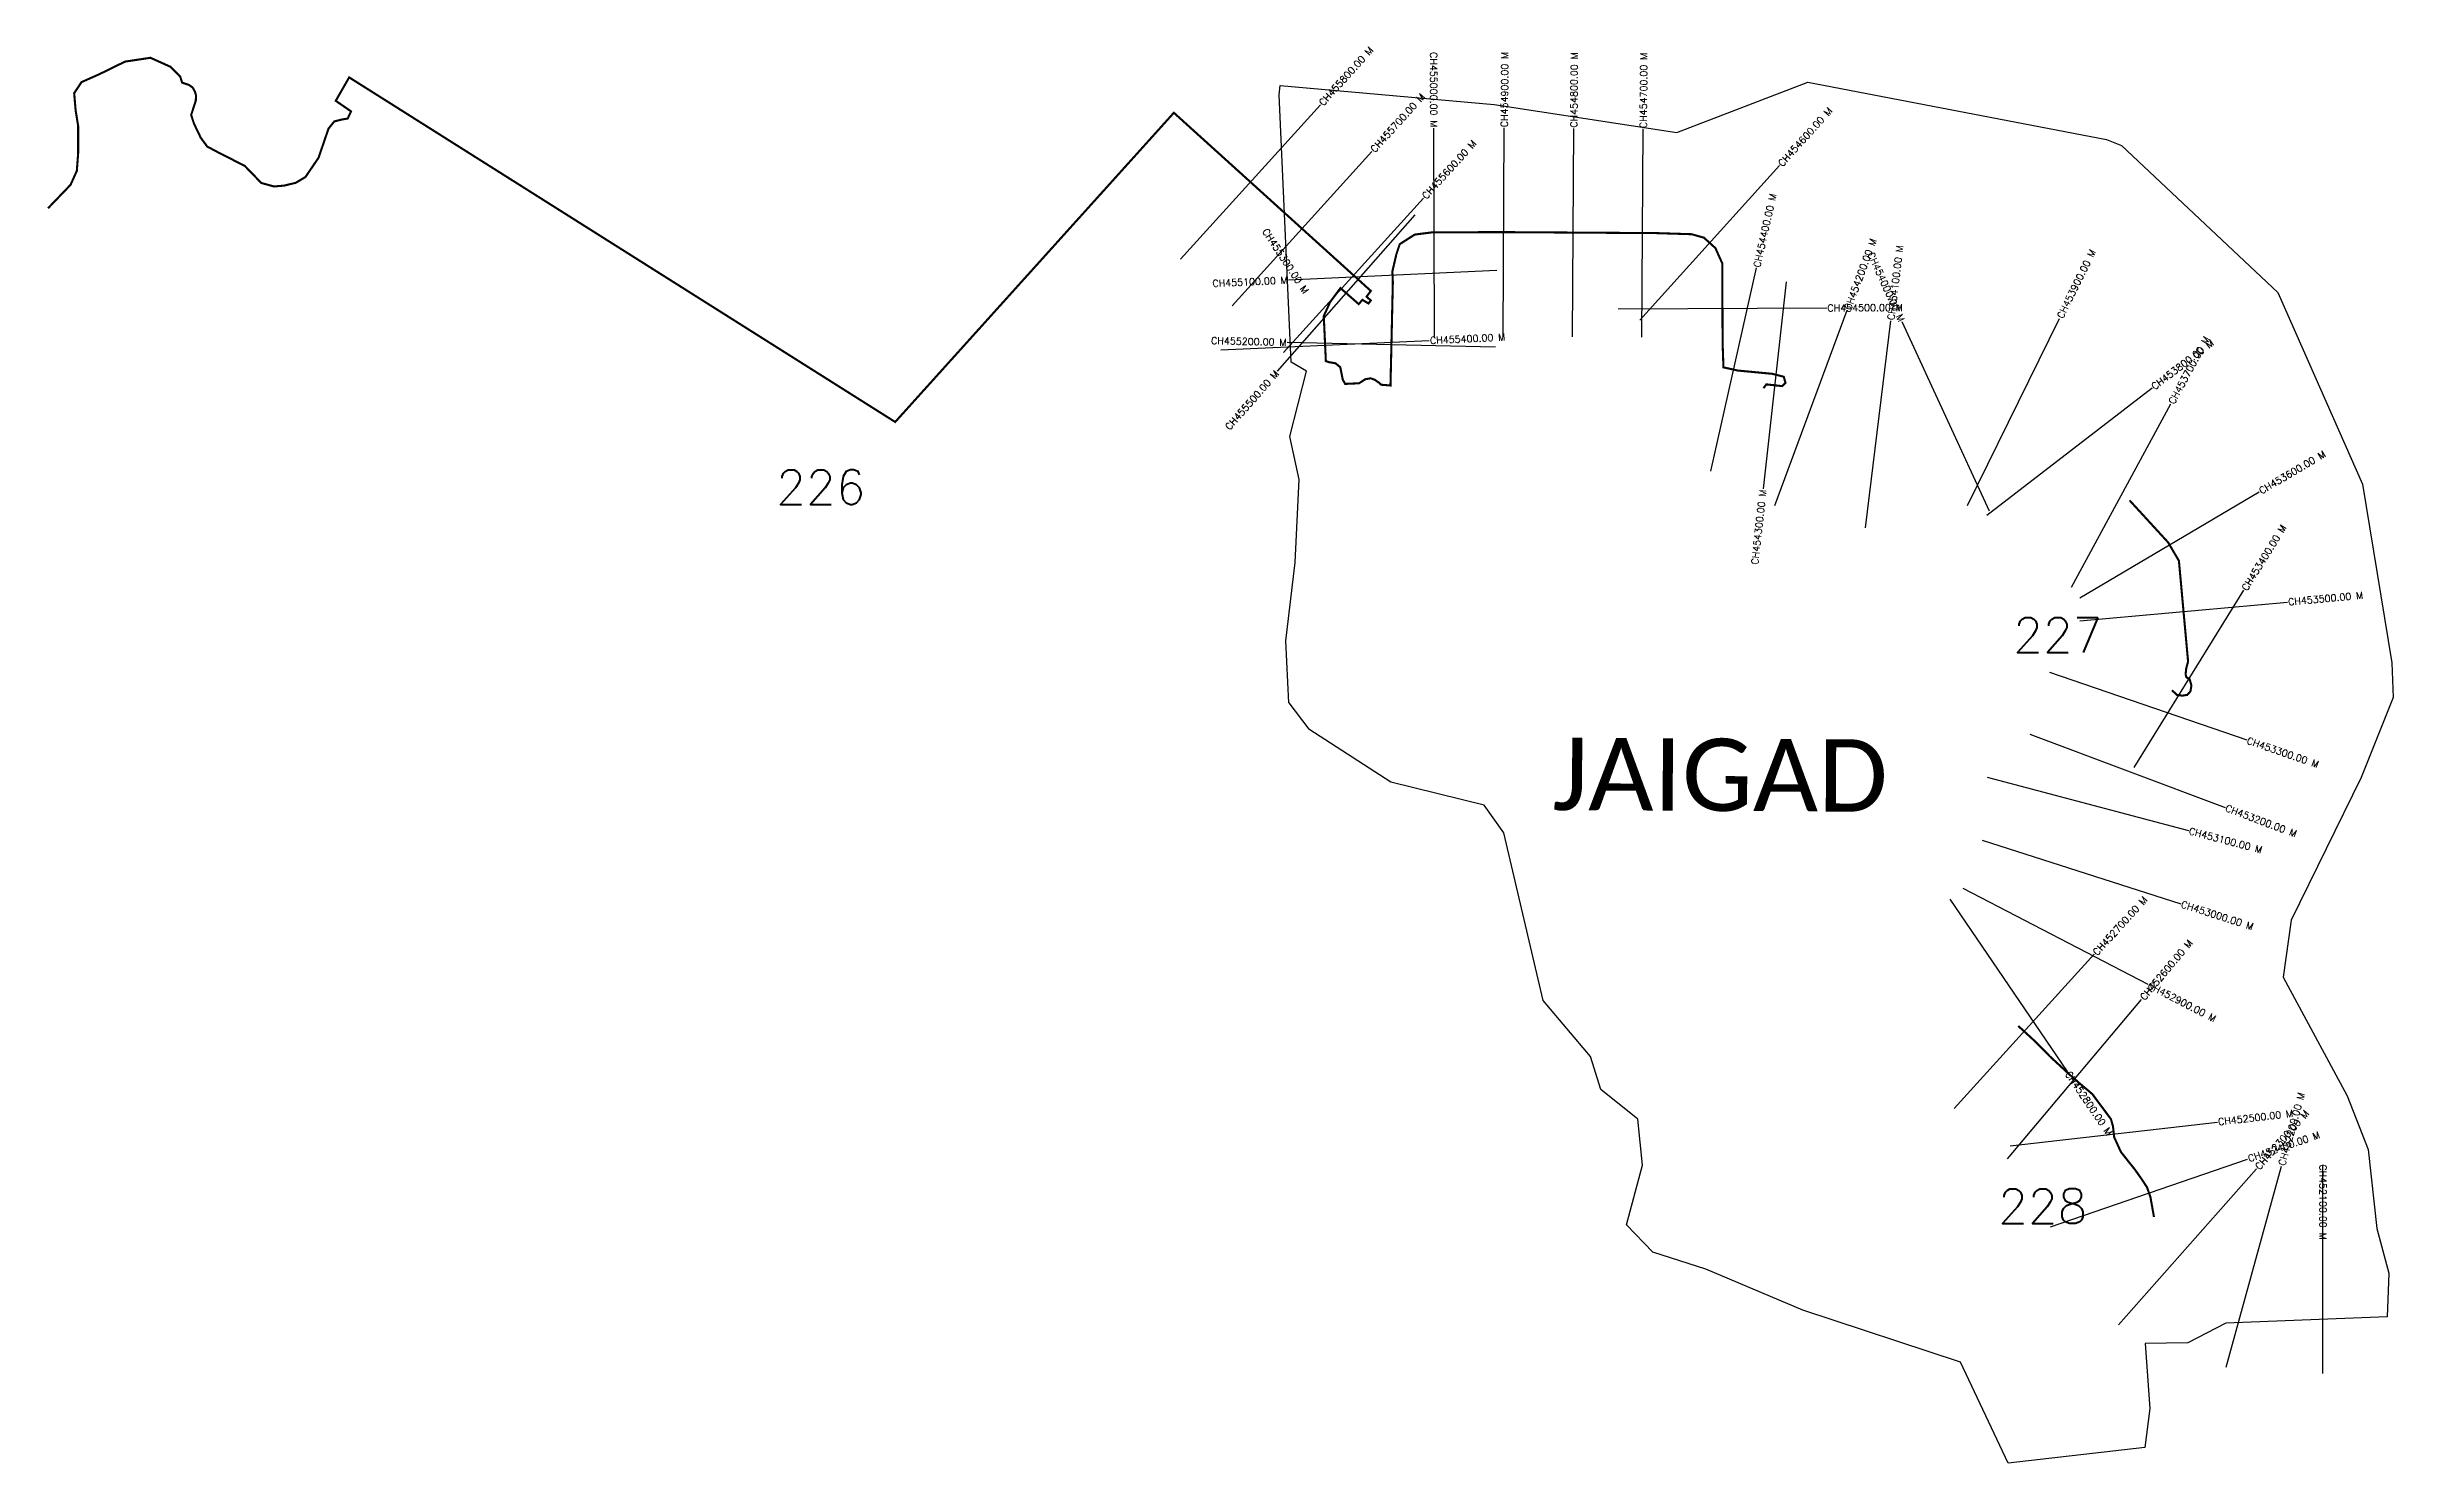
# Model space of a CAD drawing. Header units: metres. Extents: x 308160 to 311536, y 1912399 to 1914437.
import ezdxf
from ezdxf.enums import TextEntityAlignment as Align

# ---------------------------------------------------------------- set-up
doc = ezdxf.new("R2010")
doc.units = ezdxf.units.M
for name, color, linetype in [('ARTIFICIALLY PROTECTED', 4, 'Continuous'), ('CS', 134, 'Continuous'), ('CSMark', 6, 'Continuous'), ('village', 3, 'Continuous'), ('VILLAGE NAME', 250, 'Continuous')]:
    doc.layers.add(name, color=color, linetype=linetype)
doc.styles.get("Standard").update_dxf_attribs({"font": 'simplex.shx'})

msp = doc.modelspace()

# ---------------------------------------------------------------- linework, layer by layer
at = {"color": 6, "flags": 128}
msp.add_lwpolyline([(309947.3, 1913492.6), (309976, 1913454.7)], dxfattribs=at)
at = {"layer": 'ARTIFICIALLY PROTECTED', "const_width": 3, "flags": 128}
for points in [[(310630.3, 1913945.4), (310634.5, 1913950.9), (310657.4, 1913948.4), (310662, 1913953), (310659.5, 1913961.9), (310643, 1913966.1), (310593.5, 1913970.8), (310572.7, 1913975.4), (310571.5, 1914010.5), (310571, 1914125.1), (310561.1, 1914147.1), (310544.6, 1914162), (310527, 1914167), (310475.7, 1914168.6), (310255.9, 1914170), (310153.8, 1914169.7), (310128.5, 1914166.5), (310106.9, 1914152.7), (310102.1, 1914138.3), (310096.3, 1914113.4), (310097, 1914098.4), (310093.6, 1913949.3), (310080.1, 1913950.4), (310077.3, 1913953.1), (310070.8, 1913957.6), (310065.2, 1913959.6), (310057.3, 1913958.3), (310048.4, 1913952.5), (310028.3, 1913951.6), (310024.9, 1913958), (310021.4, 1913975.5), (310014.4, 1913981.3), (310005.5, 1913982.8), (310000.6, 1913984.3), (309997.6, 1914049.2), (310006.9, 1914069.6), (310021.6, 1914089.5), (310047.9, 1914066.4), (310053.2, 1914072.6), (310061.9, 1914067.3), (310065.3, 1914071.6), (310059.2, 1914077.2), (310065.3, 1914085.4), (309781.9, 1914341.8), (309380.9, 1913896.8), (308595.2, 1914392.7), (308575.9, 1914359), (308597.9, 1914343.8), (308593.1, 1914333.5), (308584.8, 1914332.1), (308573.8, 1914329.3), (308565.5, 1914319), (308551.1, 1914277), (308532.3, 1914249.3), (308518.3, 1914241), (308501.9, 1914237), (308487.1, 1914235.7), (308468.8, 1914240.7), (308445, 1914265.3), (308405.7, 1914285.3), (308390.9, 1914293.2), (308381.6, 1914305.9), (308371.9, 1914326.1), (308367.8, 1914338.6), (308369.9, 1914345), (308374.5, 1914359.1), (308374.8, 1914366.7), (308373.4, 1914371.9), (308369.9, 1914378.2), (308364.5, 1914381.9), (308354.9, 1914385.1), (308352, 1914394.1), (308338.2, 1914407.9), (308309.3, 1914420.9), (308272.7, 1914415.4), (308236.2, 1914397.5), (308210.1, 1914385.9), (308199.5, 1914370), (308201.6, 1914345.1), (308205.3, 1914322.4), (308205.3, 1914284.4), (308203.3, 1914258.1), (308194.3, 1914238.1), (308161.8, 1914204.3)], [(311218, 1913510.7), (311225.3, 1913504.1), (311232.6, 1913502.9), (311240.2, 1913504.1), (311244.7, 1913509.2), (311246.1, 1913517.5), (311243.6, 1913526.4), (311238.9, 1913529.4), (311237.7, 1913533.7), (311238.7, 1913542.6), (311241.3, 1913552), (311228.1, 1913697), (311212.5, 1913723.6), (311157, 1913784.1)], [(311192.2, 1912752.7), (311187.2, 1912781), (311182.3, 1912795.3), (311174.7, 1912806.9), (311165, 1912820.7), (311144.7, 1912846.2), (311135, 1912867.4), (311133.2, 1912883.4), (311130.3, 1912893.6), (311103.5, 1912929.6), (311077.3, 1912951.7), (311042.9, 1912983.4), (311020, 1913006.5), (310996.8, 1913027.7)]]:
    msp.add_lwpolyline(points, dxfattribs=at)
at = {"layer": 'CS'}
for p, q in [((309791.4, 1914130.9), (309992.7, 1914353.3)), ((310156.9, 1914019.7), (310156, 1914319.7)), ((310255.5, 1914020), (310257.4, 1914320)), ((310355.5, 1914019.3), (310357.4, 1914319.3)), ((310455.5, 1914018.7), (310457.4, 1914318.7)), ((309865.6, 1914063.8), (310066.9, 1914286.2)), ((310452.4, 1914043.2), (310653.3, 1914265.9)), ((309939.7, 1913996.7), (310141, 1914219.1)), ((310128.7, 1914195), (309930.7, 1913969.7)), ((310554.6, 1913825.8), (310620.2, 1914118.5)), ((310246.4, 1914114.7), (309946.7, 1914101)), ((310662.8, 1914098.7), (310629.7, 1913800.5)), ((310421.3, 1914059.8), (310721.3, 1914060.9)), ((310646.6, 1913776.5), (310750.8, 1914057.8)), ((310777.1, 1913744.7), (310813.4, 1914042.5)), ((310955.7, 1913768.6), (310830, 1914041)), ((310924, 1913776.6), (311056.2, 1914045.9)), ((309849.7, 1914000.5), (310149.4, 1914014)), ((310244.9, 1914004.5), (309944.9, 1914011.4)), ((310951.5, 1913762.9), (311189.5, 1913945.7)), ((311073.6, 1913659.1), (311216.5, 1913922.8)), ((311085.4, 1913643.8), (311343.7, 1913796.3)), ((311163.6, 1913399.5), (311321.6, 1913654.6)), ((311085.4, 1913610.5), (311384.2, 1913637.7)), ((311041.9, 1913536.6), (311325.6, 1913439.2)), ((311013.8, 1913447.5), (311294.7, 1913342.1)), ((310952, 1913385.6), (311242, 1913308.8)), ((310945, 1913295.1), (311230.7, 1913203.6)), ((310898.5, 1913209.9), (311067.4, 1912961.9)), ((310917.3, 1913226.1), (311183.5, 1913087.7)), ((310904.5, 1912908.8), (311106.3, 1913130.8)), ((310981.5, 1912836.2), (311174.5, 1913065.9)), ((310985.4, 1912855.2), (311283.5, 1912889.4)), ((311043.1, 1912738.7), (311326.9, 1912836)), ((311141.1, 1912597.6), (311339.9, 1912822.2)), ((311296.1, 1912536.8), (311375.7, 1912826)), ((311435.3, 1912527.5), (311435.3, 1912827.5))]:
    msp.add_line(p, q, dxfattribs=at)
at = {"layer": 'village', "color": 6}
for points in [[(309947.3, 1913492.6, 0), (309943.2, 1913581.8, 0), (309956.5, 1913694.7, 0), (309962.1, 1913813.8, 0), (309948.6, 1913876, 0), (309972.6, 1913969.9, 0), (309950.8, 1913982.7, 0), (309933.3, 1914367.7, 0), (309934.8, 1914381.2, 0), (310242.9, 1914353.6, 0), (310505.7, 1914313.5, 0), (310694.2, 1914385.8, 0), (311124.1, 1914303.3, 0), (311145.4, 1914294.8, 0), (311370.4, 1914083.3, 0), (311492.2, 1913807.3, 0), (311534.7, 1913550.4, 0), (311536.3, 1913500.1, 0), (311490.3, 1913385.4, 0), (311389.6, 1913179.7, 0), (311378.2, 1913097.8, 0), (311470.3, 1912927.2, 0), (311500.6, 1912850, 0), (311513, 1912736, 0), (311530.1, 1912671.7, 0), (311527.6, 1912609.2, 0), (311295.6, 1912599.8, 0), (311240.9, 1912571.7, 0), (311179.4, 1912570.7, 0), (311186.2, 1912476.9, 0), (311179, 1912420.8, 0), (310982.4, 1912398.6, 0), (310914, 1912543.9, 0), (310686.8, 1912618.4, 0), (310547.2, 1912677.7, 0), (310470.9, 1912702.2, 0), (310433.1, 1912741.5, 0), (310456.4, 1912827.2, 0)], [(310456.4, 1912827.2, 0), (310449.6, 1912893.4, 0), (310396.5, 1912936, 0), (310381.4, 1912983.7, 0), (310313.3, 1913064.5, 0), (310306.2, 1913094.8, 0), (310256.7, 1913305.5, 0), (310228.5, 1913345.5, 0), (310093.9, 1913378.4, 0), (309976, 1913454.7, 0)]]:
    msp.add_polyline3d(points, dxfattribs=at)

# ---------------------------------------------------------------- texts
at = {"char_height": 50, "attachment_point": 1}
for s, insert in [('226', (309209.6, 1913828)), ('227', (310989.5, 1913615.3)), ('228', (310967.9, 1912793.3))]:
    msp.add_mtext_dynamic_manual_height_columns(s, width=84.374, gutter_width=1, heights=[74.2], dxfattribs=dict(at, insert=insert))
at = {"layer": 'CSMark'}
for s, rotation, p in [('CH455800.00 M', 47.8577, (309993.4, 1914354.1)), ('CH454900.00 M', 89.6466, (310257.4, 1914321)), ('CH454800.00 M', 89.6466, (310357.4, 1914320.3)), ('CH454700.00 M', 89.6466, (310457.4, 1914319.7)), ('CH455700.00 M', 47.8577, (310067.5, 1914287)), ('CH454600.00 M', 47.9415, (310654, 1914266.6)), ('CH455600.00 M', 47.8577, (310141.7, 1914219.9)), ('CH454400.00 M', 77.3683, (310620.5, 1914119.5)), ('CH454200.00 M', 69.6679, (310751.2, 1914058.7)), ('CH454100.00 M', 83.0461, (310813.5, 1914043.5)), ('CH453900.00 M', 63.8403, (311056.7, 1914046.8)), ('CH454500.00 M', 0.2123, (310722.3, 1914060.9)), ('CH455400.00 M', 2.5817, (310150.4, 1914014.1)), ('CH453800.00 M', 37.5228, (311190.3, 1913946.3)), ('CH453700.00 M', 61.5538, (311216.9, 1913923.7)), ('CH453600.00 M', 30.5519, (311344.6, 1913796.8)), ('CH453400.00 M', 58.2315, (311322.1, 1913655.4)), ('CH453500.00 M', 5.1966, (311385.2, 1913637.8)), ('CH453300.00 M', 341.0394, (311326.5, 1913438.8)), ('CH453200.00 M', 339.4401, (311295.6, 1913341.8)), ('CH453100.00 M', 345.1667, (311242.9, 1913308.6)), ('CH452700.00 M', 47.7235, (311107, 1913131.5)), ('CH453000.00 M', 342.2599, (311231.7, 1913203.3)), ('CH452600.00 M', 49.9729, (311175.1, 1913066.7)), ('CH452900.00 M', 332.5244, (311184.4, 1913087.2)), ('CH452800.00 M', 304.2586, (311068, 1912961.1)), ('CH452500.00 M', 6.5605, (311284.5, 1912889.6)), ('CH452300.00 M', 48.4919, (311340.6, 1912823)), ('CH452200.00 M', 74.6175, (311375.9, 1912827)), ('CH452400.00 M', 18.9156, (311327.9, 1912836.3)), ('CH452100.00 M', 270, (311435.3, 1912828.5))]:
    msp.add_text(s, height=10, rotation=rotation, dxfattribs=at).set_placement(p, align=Align.MIDDLE_LEFT)
for s, rotation, p in [('CH455000.00 M', 270.1602, (310156, 1914320.7)), ('CH455300.00 M', 303.3801, (309972.4, 1914083.2)), ('CH454000.00 M', 294.7575, (310829.6, 1914041.9)), ('CH455100.00 M', 2.6147, (309945.7, 1914101)), ('CH455200.00 M', 358.686, (309943.9, 1914011.4)), ('CH455500.00 M', 48.6933, (309930.1, 1913968.9)), ('CH454300.00 M', 83.6656, (310629.6, 1913799.5))]:
    msp.add_text(s, height=10, rotation=rotation, dxfattribs=at).set_placement(p, align=Align.MIDDLE_RIGHT)
at = {"layer": 'VILLAGE NAME', "insert": (310327, 1913442.5), "char_height": 104.042, "attachment_point": 1, "rotation": 359.6762}
msp.add_mtext_dynamic_manual_height_columns('{\\fCalibri|b0|i0|c0|p34;JAIGAD}', width=683.842, gutter_width=520.2, heights=[0], dxfattribs=at)

doc.saveas('drawing.dxf')
